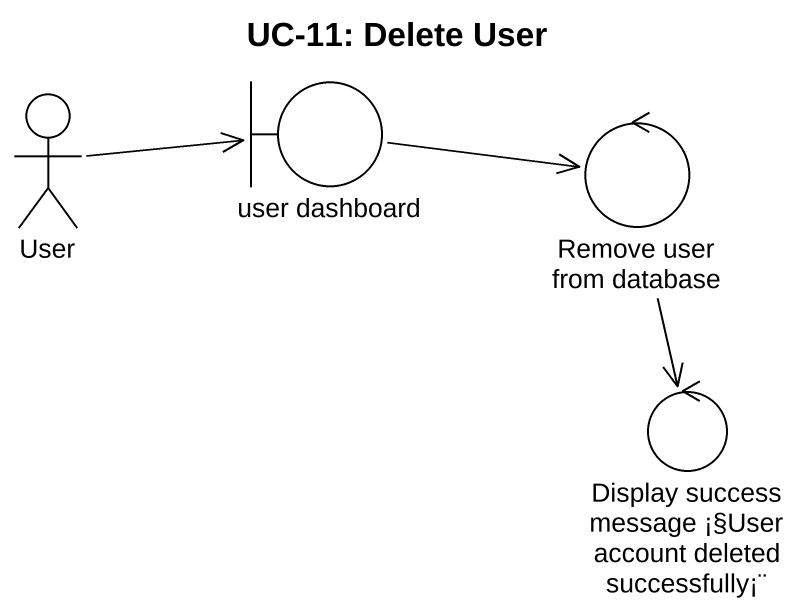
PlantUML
@startuml
title UC-11: Delete User
boundary "user dashboard" as user_dashboard
actor User
control "Remove user from database" as Remove_user_from_database
control "Display success message ¡§User account deleted successfully¡¨" as Display_success_message
user_dashboard -right-> Remove_user_from_database
User -right-> user_dashboard
Remove_user_from_database --> Display_success_message
@enduml
